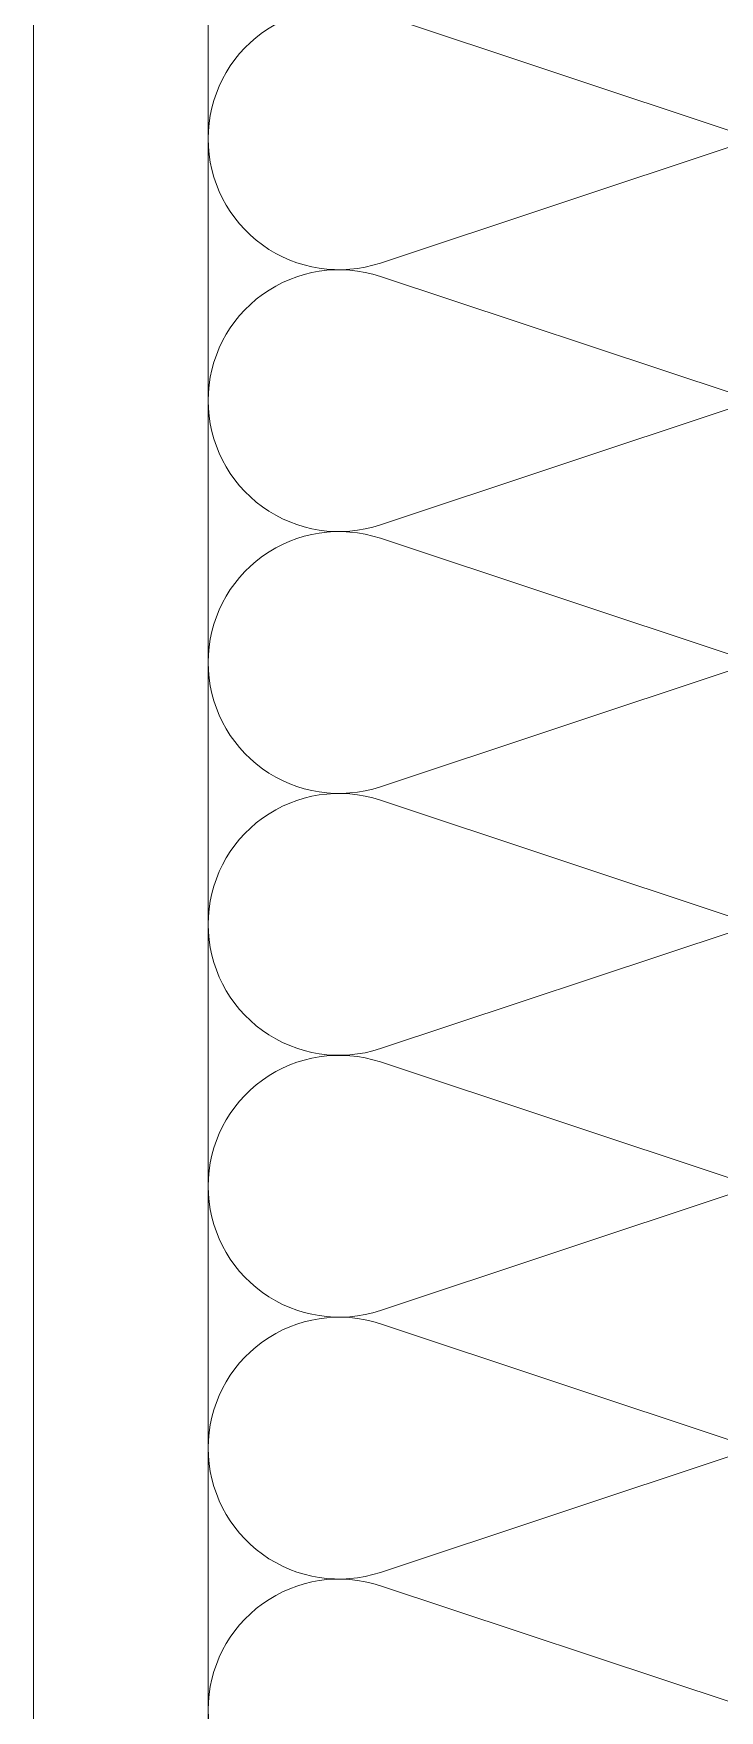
# Model space of a CAD drawing. Header units: metres. Extents: x 1838950 to 1842843, y 5171318 to 5174224.
# Drawn here: x 1841202.196 to 1841202.2746, y 5171404.817 to 5171405.0091 of the extents above; entities that cross this region are included whole.
import ezdxf

# ---------------------------------------------------------------- set-up
doc = ezdxf.new("R2010")
doc.units = ezdxf.units.M
doc.header["$LTSCALE"] = 0.0254
doc.layers.add('00 CHAZAL Coupe A.5', color=7, linetype='Continuous', lineweight=18)

# ---------------------------------------------------------------- blocks, each defined once
blk = doc.blocks.new('Groupe-1787-1')
at = {"layer": '00 CHAZAL Coupe A.5', "color": 7, "linetype": 'Continuous', "lineweight": 13, "flags": 128}
for points in [[(1841202.23573, 5171404.8028, -0.511611), (1841202.216, 5171404.81704, -0.511611), (1841202.23573, 5171404.83127), (1841202.27627, 5171404.8178, 0.511611)], [(1841202.27627, 5171404.84627), (1841202.23573, 5171404.8328, -0.511611), (1841202.216, 5171404.84704, -0.511611), (1841202.23573, 5171404.86127), (1841202.27627, 5171404.8478, 0.511611)], [(1841202.27627, 5171404.87627), (1841202.23573, 5171404.8628, -0.511611), (1841202.216, 5171404.87704, -0.511611), (1841202.23573, 5171404.89127), (1841202.27627, 5171404.8778, 0.511611)], [(1841202.27627, 5171404.90627), (1841202.23573, 5171404.8928, -0.511611), (1841202.216, 5171404.90704, -0.511611), (1841202.23573, 5171404.92127), (1841202.27627, 5171404.9078, 0.511611)], [(1841202.27627, 5171404.93627), (1841202.23573, 5171404.9228, -0.511611), (1841202.216, 5171404.93704, -0.511611), (1841202.23573, 5171404.95127), (1841202.27627, 5171404.9378, 0.511611)], [(1841202.27627, 5171404.96627), (1841202.23573, 5171404.9528, -0.511611), (1841202.216, 5171404.96704, -0.511611), (1841202.23573, 5171404.98127), (1841202.27627, 5171404.9678, 0.511611)], [(1841202.27627, 5171404.99627), (1841202.23573, 5171404.9828, -0.511611), (1841202.216, 5171404.99704, -0.511611), (1841202.23573, 5171405.01127), (1841202.27627, 5171404.9978, 0.511611)]]:
    blk.add_lwpolyline(points, format="xyb", dxfattribs=at)

msp = doc.modelspace()

# ---------------------------------------------------------------- linework, layer by layer
at = {"layer": '00 CHAZAL Coupe A.5', "color": 7, "linetype": 'Continuous', "lineweight": 13, "flags": 128}
msp.add_lwpolyline([(1841202.196, 5171406.01771), (1841202.216, 5171406.01771), (1841202.216, 5171404.73954), (1841202.196, 5171404.73954)], close=True, dxfattribs=at)

# ---------------------------------------------------------------- block references
at = {"layer": '00 CHAZAL Coupe A.5', "color": 7}
msp.add_blockref('Groupe-1787-1', (0, 0), dxfattribs=at)

doc.saveas('drawing.dxf')
